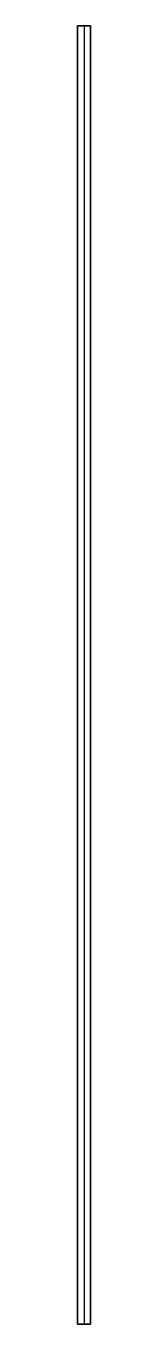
# Model space of a CAD drawing. Extents: x -0.1 to 0.1, y -5 to 5.
import ezdxf

# ---------------------------------------------------------------- set-up
doc = ezdxf.new("R2010")
doc.units = 0
doc.layers.get('0').update_dxf_attribs({"linetype": 'CONTINUOUS'})
doc.layers.add('ACESSORIO', color=2, linetype='CONTINUOUS')
doc.layers.add('CONTORNO', color=1, linetype='CONTINUOUS')

msp = doc.modelspace()

# ---------------------------------------------------------------- linework, layer by layer
for points in [[(0, 5), (0, -5)], [(0, 5), (0, -5)], [(0, 0), (0, 0), (0, 0), (0, 0), (0, 0)]]:
    msp.add_lwpolyline(points)
at = {"extrusion": (-1, 0, 0)}
msp.add_lwpolyline([(0, -5), (0, 5)], dxfattribs=at)
at = {"layer": 'ACESSORIO'}
for points in [[(-0.05, -5, 5), (-0.05, -5, -5), (-0.05, 5, -5), (-0.05, 5, 5)], [(-0.05, -5, -5), (-0.05, -5, -5), (-0.05, -5, -5), (-0.05, 5, -5)], [(-0.05, 5, 5), (-0.05, 5, -5), (0.05, 5, -5), (0.05, 5, 5)], [(-0.05, 5, -5), (-0.05, -5, -5), (0.05, -5, -5), (0.05, 5, -5)], [(0.05, 5, 5), (0.05, 5, 5), (-0.05, 5, 5)], [(0.05, 5, 5), (0.05, -5, 5), (-0.05, -5, 5), (-0.05, 5, 5)], [(0.05, 5, 5), (0.05, 5, -5), (0.05, 5, 5)], [(0.05, 5, -5), (0.05, -5, -5), (0.05, -5, 5), (0.05, 5, 5)], [(0.05, -5, 5), (0.05, -5, -5), (-0.05, -5, -5), (-0.05, -5, 5)], [(0.05, -5, -5), (0.05, -5, -5), (-0.05, -5, -5)]]:
    msp.add_3dface(points, dxfattribs=at)
at = {"layer": 'CONTORNO'}
msp.add_lwpolyline([(-0.05, -5), (0.05, -5), (0.05, 5), (-0.05, 5), (-0.05, -5)], dxfattribs=at)

doc.saveas('drawing.dxf')
